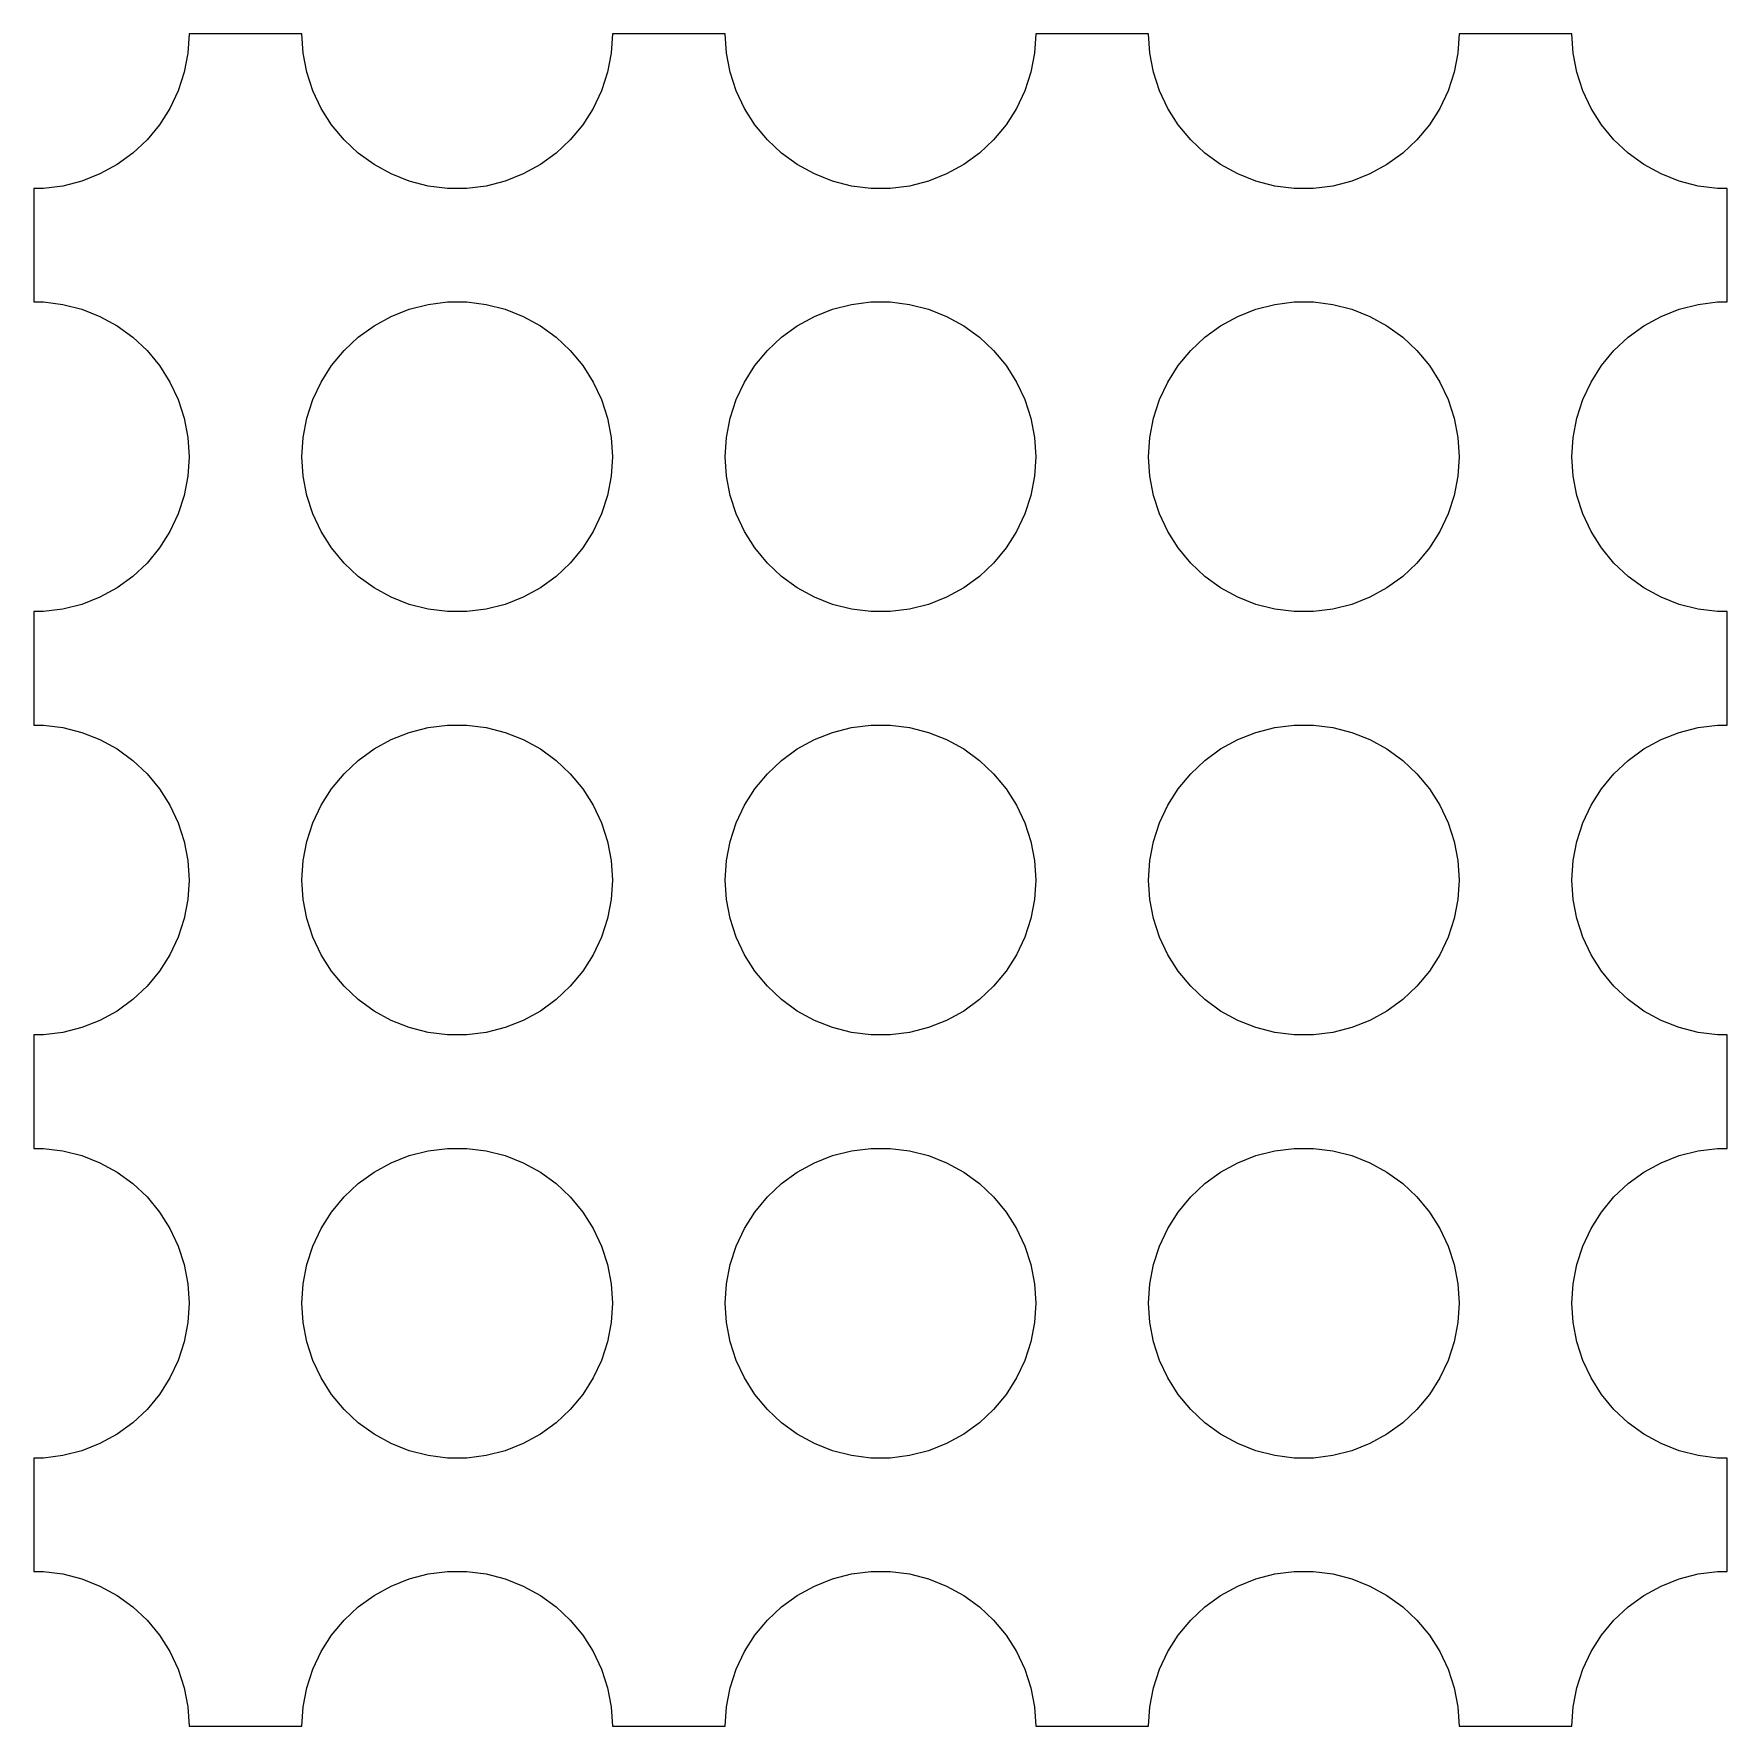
# Model space of a CAD drawing. Header units: metres. Extents: x -30 to 30, y -30 to 30.
import ezdxf

# ---------------------------------------------------------------- set-up
doc = ezdxf.new("R2010")
doc.units = ezdxf.units.M

msp = doc.modelspace()

# ---------------------------------------------------------------- linework, layer by layer
for p, q in [((-24.5006, 29.9901), (-24.5434, 29.3107)), ((-20.4994, 29.9901), (-24.5006, 29.9901)), ((-20.4566, 29.3107), (-20.4994, 29.9901)), ((-9.50061, 29.9901), (-9.54337, 29.3107)), ((-5.49937, 29.9901), (-9.50061, 29.9901)), ((-5.45662, 29.3107), (-5.49937, 29.9901)), ((5.49937, 29.9901), (5.45662, 29.3107)), ((9.50061, 29.9901), (5.49937, 29.9901)), ((9.54337, 29.3107), (9.50061, 29.9901)), ((20.4994, 29.9901), (20.4566, 29.3107)), ((24.5006, 29.9901), (20.4994, 29.9901)), ((24.5434, 29.3107), (24.5006, 29.9901)), ((-24.5434, 29.3107), (-24.6728, 28.6322)), ((-20.3272, 28.6322), (-20.4566, 29.3107)), ((-9.54337, 29.3107), (-9.67279, 28.6322)), ((-5.32719, 28.6322), (-5.45662, 29.3107)), ((5.45662, 29.3107), (5.32719, 28.6322)), ((9.67279, 28.6322), (9.54337, 29.3107)), ((20.4566, 29.3107), (20.3272, 28.6322)), ((24.6728, 28.6322), (24.5434, 29.3107)), ((-24.6728, 28.6322), (-24.8862, 27.9753)), ((-20.1138, 27.9753), (-20.3272, 28.6322)), ((-9.67279, 28.6322), (-9.88622, 27.9753)), ((-5.11377, 27.9753), (-5.32719, 28.6322)), ((5.32719, 28.6322), (5.11377, 27.9753)), ((9.88622, 27.9753), (9.67279, 28.6322)), ((20.3272, 28.6322), (20.1138, 27.9753)), ((24.8862, 27.9753), (24.6728, 28.6322)), ((-24.8862, 27.9753), (-25.1803, 27.3503)), ((-19.8197, 27.3503), (-20.1138, 27.9753)), ((-9.88622, 27.9753), (-10.1803, 27.3503)), ((-4.81967, 27.3503), (-5.11377, 27.9753)), ((5.11377, 27.9753), (4.81967, 27.3503)), ((10.1803, 27.3503), (9.88622, 27.9753)), ((20.1138, 27.9753), (19.8197, 27.3503)), ((25.1803, 27.3503), (24.8862, 27.9753)), ((-25.1803, 27.3503), (-25.5504, 26.7672)), ((-19.4496, 26.7672), (-19.8197, 27.3503)), ((-10.1803, 27.3503), (-10.5504, 26.7672)), ((-4.44958, 26.7672), (-4.81967, 27.3503)), ((4.81967, 27.3503), (4.44958, 26.7672)), ((10.5504, 26.7672), (10.1803, 27.3503)), ((19.8197, 27.3503), (19.4496, 26.7672)), ((25.5504, 26.7672), (25.1803, 27.3503)), ((-25.5504, 26.7672), (-25.9907, 26.235)), ((-19.0093, 26.235), (-19.4496, 26.7672)), ((-10.5504, 26.7672), (-10.9907, 26.235)), ((-4.00932, 26.235), (-4.44958, 26.7672)), ((4.44958, 26.7672), (4.00932, 26.235)), ((10.9907, 26.235), (10.5504, 26.7672)), ((19.4496, 26.7672), (19.0093, 26.235)), ((25.9907, 26.235), (25.5504, 26.7672)), ((-25.9907, 26.235), (-26.4942, 25.7622)), ((-18.5058, 25.7622), (-19.0093, 26.235)), ((-10.9907, 26.235), (-11.4942, 25.7622)), ((-3.50583, 25.7622), (-4.00932, 26.235)), ((4.00932, 26.235), (3.50583, 25.7622)), ((11.4942, 25.7622), (10.9907, 26.235)), ((19.0093, 26.235), (18.5058, 25.7622)), ((26.4942, 25.7622), (25.9907, 26.235)), ((-27.0529, 25.3562), (-27.6582, 25.0234)), ((-26.4942, 25.7622), (-27.0529, 25.3562)), ((-17.947, 25.3562), (-18.5058, 25.7622)), ((-17.3418, 25.0234), (-17.947, 25.3562)), ((-12.0529, 25.3562), (-12.6582, 25.0234)), ((-11.4942, 25.7622), (-12.0529, 25.3562)), ((-2.94704, 25.3562), (-3.50583, 25.7622)), ((-2.34178, 25.0234), (-2.94704, 25.3562)), ((2.94704, 25.3562), (2.34178, 25.0234)), ((3.50583, 25.7622), (2.94704, 25.3562)), ((12.0529, 25.3562), (11.4942, 25.7622)), ((12.6582, 25.0234), (12.0529, 25.3562)), ((17.947, 25.3562), (17.3418, 25.0234)), ((18.5058, 25.7622), (17.947, 25.3562)), ((27.0529, 25.3562), (26.4942, 25.7622)), ((27.6582, 25.0234), (27.0529, 25.3562)), ((-28.3004, 24.7692), (-28.9694, 24.5974)), ((-27.6582, 25.0234), (-28.3004, 24.7692)), ((-16.6996, 24.7692), (-17.3418, 25.0234)), ((-16.0306, 24.5974), (-16.6996, 24.7692)), ((-13.3004, 24.7692), (-13.9694, 24.5974)), ((-12.6582, 25.0234), (-13.3004, 24.7692)), ((-1.69958, 24.7692), (-2.34178, 25.0234)), ((-1.03059, 24.5974), (-1.69958, 24.7692)), ((1.69958, 24.7692), (1.03059, 24.5974)), ((2.34178, 25.0234), (1.69958, 24.7692)), ((13.3004, 24.7692), (12.6582, 25.0234)), ((13.9694, 24.5974), (13.3004, 24.7692)), ((16.6996, 24.7692), (16.0306, 24.5974)), ((17.3418, 25.0234), (16.6996, 24.7692)), ((28.3004, 24.7692), (27.6582, 25.0234)), ((28.9694, 24.5974), (28.3004, 24.7692)), ((-29.6546, 24.5108), (-30, 24.5108)), ((-30, 24.5108), (-30, 20.4891)), ((-28.9694, 24.5974), (-29.6546, 24.5108)), ((-15.3453, 24.5108), (-16.0306, 24.5974)), ((-14.6546, 24.5108), (-15.3453, 24.5108)), ((-13.9694, 24.5974), (-14.6546, 24.5108)), ((-0.34534, 24.5108), (-1.03059, 24.5974)), ((0.34534, 24.5108), (-0.34534, 24.5108)), ((1.03059, 24.5974), (0.34534, 24.5108)), ((14.6546, 24.5108), (13.9694, 24.5974)), ((15.3453, 24.5108), (14.6546, 24.5108)), ((16.0306, 24.5974), (15.3453, 24.5108)), ((29.6546, 24.5108), (28.9694, 24.5974)), ((30, 24.5108), (29.6546, 24.5108)), ((30, 20.4891), (30, 24.5108)), ((-30, 20.4891), (-29.6546, 20.4891)), ((-29.6546, 20.4891), (-28.9694, 20.4026)), ((-28.9694, 20.4026), (-28.3004, 20.2308)), ((-16.6996, 20.2308), (-16.0306, 20.4026)), ((-16.0306, 20.4026), (-15.3453, 20.4891)), ((-15.3453, 20.4891), (-14.6546, 20.4891)), ((-14.6546, 20.4891), (-13.9694, 20.4026)), ((-13.9694, 20.4026), (-13.3004, 20.2308)), ((-1.69958, 20.2308), (-1.03059, 20.4026)), ((-1.03059, 20.4026), (-0.34534, 20.4891)), ((-0.34534, 20.4891), (0.34534, 20.4891)), ((0.34534, 20.4891), (1.03059, 20.4026)), ((1.03059, 20.4026), (1.69958, 20.2308)), ((13.3004, 20.2308), (13.9694, 20.4026)), ((13.9694, 20.4026), (14.6546, 20.4891)), ((14.6546, 20.4891), (15.3453, 20.4891)), ((15.3453, 20.4891), (16.0306, 20.4026)), ((16.0306, 20.4026), (16.6996, 20.2308)), ((28.3004, 20.2308), (28.9694, 20.4026)), ((28.9694, 20.4026), (29.6546, 20.4891)), ((29.6546, 20.4891), (30, 20.4891)), ((-28.3004, 20.2308), (-27.6582, 19.9765)), ((-27.6582, 19.9765), (-27.0529, 19.6438)), ((-17.947, 19.6438), (-17.3418, 19.9765)), ((-17.3418, 19.9765), (-16.6996, 20.2308)), ((-13.3004, 20.2308), (-12.6582, 19.9765)), ((-12.6582, 19.9765), (-12.0529, 19.6438)), ((-2.94704, 19.6438), (-2.34178, 19.9765)), ((-2.34178, 19.9765), (-1.69958, 20.2308)), ((1.69958, 20.2308), (2.34178, 19.9765)), ((2.34178, 19.9765), (2.94704, 19.6438)), ((12.0529, 19.6438), (12.6582, 19.9765)), ((12.6582, 19.9765), (13.3004, 20.2308)), ((16.6996, 20.2308), (17.3418, 19.9765)), ((17.3418, 19.9765), (17.947, 19.6438)), ((27.0529, 19.6438), (27.6582, 19.9765)), ((27.6582, 19.9765), (28.3004, 20.2308)), ((-27.0529, 19.6438), (-26.4942, 19.2378)), ((-26.4942, 19.2378), (-25.9907, 18.765)), ((-19.0093, 18.765), (-18.5058, 19.2378)), ((-18.5058, 19.2378), (-17.947, 19.6438)), ((-12.0529, 19.6438), (-11.4942, 19.2378)), ((-11.4942, 19.2378), (-10.9907, 18.765)), ((-4.00932, 18.765), (-3.50583, 19.2378)), ((-3.50583, 19.2378), (-2.94704, 19.6438)), ((2.94704, 19.6438), (3.50583, 19.2378)), ((3.50583, 19.2378), (4.00932, 18.765)), ((10.9907, 18.765), (11.4942, 19.2378)), ((11.4942, 19.2378), (12.0529, 19.6438)), ((17.947, 19.6438), (18.5058, 19.2378)), ((18.5058, 19.2378), (19.0093, 18.765)), ((25.9907, 18.765), (26.4942, 19.2378)), ((26.4942, 19.2378), (27.0529, 19.6438)), ((-25.9907, 18.765), (-25.5504, 18.2328)), ((-19.4496, 18.2328), (-19.0093, 18.765)), ((-10.9907, 18.765), (-10.5504, 18.2328)), ((-4.44958, 18.2328), (-4.00932, 18.765)), ((4.00932, 18.765), (4.44958, 18.2328)), ((10.5504, 18.2328), (10.9907, 18.765)), ((19.0093, 18.765), (19.4496, 18.2328)), ((25.5504, 18.2328), (25.9907, 18.765)), ((-25.5504, 18.2328), (-25.1803, 17.6496)), ((-19.8197, 17.6496), (-19.4496, 18.2328)), ((-10.5504, 18.2328), (-10.1803, 17.6496)), ((-4.81967, 17.6496), (-4.44958, 18.2328)), ((4.44958, 18.2328), (4.81967, 17.6496)), ((10.1803, 17.6496), (10.5504, 18.2328)), ((19.4496, 18.2328), (19.8197, 17.6496)), ((25.1803, 17.6496), (25.5504, 18.2328)), ((-25.1803, 17.6496), (-24.8862, 17.0247)), ((-20.1138, 17.0247), (-19.8197, 17.6496)), ((-10.1803, 17.6496), (-9.88622, 17.0247)), ((-5.11377, 17.0247), (-4.81967, 17.6496)), ((4.81967, 17.6496), (5.11377, 17.0247)), ((9.88622, 17.0247), (10.1803, 17.6496)), ((19.8197, 17.6496), (20.1138, 17.0247)), ((24.8862, 17.0247), (25.1803, 17.6496)), ((-24.8862, 17.0247), (-24.6728, 16.3678)), ((-20.3272, 16.3678), (-20.1138, 17.0247)), ((-9.88622, 17.0247), (-9.67279, 16.3678)), ((-5.32719, 16.3678), (-5.11377, 17.0247)), ((5.11377, 17.0247), (5.32719, 16.3678)), ((9.67279, 16.3678), (9.88622, 17.0247)), ((20.1138, 17.0247), (20.3272, 16.3678)), ((24.6728, 16.3678), (24.8862, 17.0247)), ((-24.6728, 16.3678), (-24.5434, 15.6893)), ((-20.4566, 15.6893), (-20.3272, 16.3678)), ((-9.67279, 16.3678), (-9.54337, 15.6893)), ((-5.45662, 15.6893), (-5.32719, 16.3678)), ((5.32719, 16.3678), (5.45662, 15.6893)), ((9.54337, 15.6893), (9.67279, 16.3678)), ((20.3272, 16.3678), (20.4566, 15.6893)), ((24.5434, 15.6893), (24.6728, 16.3678)), ((-24.5434, 15.6893), (-24.5, 15)), ((-20.5, 15), (-20.4566, 15.6893)), ((-9.54337, 15.6893), (-9.5, 15)), ((-5.5, 15), (-5.45662, 15.6893)), ((5.45662, 15.6893), (5.5, 15)), ((9.5, 15), (9.54337, 15.6893)), ((20.4566, 15.6893), (20.5, 15)), ((24.5, 15), (24.5434, 15.6893)), ((-24.5, 15), (-24.5434, 14.3107)), ((-20.4566, 14.3107), (-20.5, 15)), ((-9.5, 15), (-9.54337, 14.3107)), ((-5.45662, 14.3107), (-5.5, 15)), ((5.5, 15), (5.45662, 14.3107)), ((9.54337, 14.3107), (9.5, 15)), ((20.5, 15), (20.4566, 14.3107)), ((24.5434, 14.3107), (24.5, 15)), ((-24.5434, 14.3107), (-24.6728, 13.6322)), ((-20.3272, 13.6322), (-20.4566, 14.3107)), ((-9.54337, 14.3107), (-9.67279, 13.6322)), ((-5.32719, 13.6322), (-5.45662, 14.3107)), ((5.45662, 14.3107), (5.32719, 13.6322)), ((9.67279, 13.6322), (9.54337, 14.3107)), ((20.4566, 14.3107), (20.3272, 13.6322)), ((24.6728, 13.6322), (24.5434, 14.3107)), ((-24.6728, 13.6322), (-24.8862, 12.9753)), ((-20.1138, 12.9753), (-20.3272, 13.6322)), ((-9.67279, 13.6322), (-9.88622, 12.9753)), ((-5.11377, 12.9753), (-5.32719, 13.6322)), ((5.32719, 13.6322), (5.11377, 12.9753)), ((9.88622, 12.9753), (9.67279, 13.6322)), ((20.3272, 13.6322), (20.1138, 12.9753)), ((24.8862, 12.9753), (24.6728, 13.6322)), ((-24.8862, 12.9753), (-25.1803, 12.3503)), ((-19.8197, 12.3503), (-20.1138, 12.9753)), ((-9.88622, 12.9753), (-10.1803, 12.3503)), ((-4.81967, 12.3503), (-5.11377, 12.9753)), ((5.11377, 12.9753), (4.81967, 12.3503)), ((10.1803, 12.3503), (9.88622, 12.9753)), ((20.1138, 12.9753), (19.8197, 12.3503)), ((25.1803, 12.3503), (24.8862, 12.9753)), ((-25.1803, 12.3503), (-25.5504, 11.7672)), ((-19.4496, 11.7672), (-19.8197, 12.3503)), ((-10.1803, 12.3503), (-10.5504, 11.7672)), ((-4.44958, 11.7672), (-4.81967, 12.3503)), ((4.81967, 12.3503), (4.44958, 11.7672)), ((10.5504, 11.7672), (10.1803, 12.3503)), ((19.8197, 12.3503), (19.4496, 11.7672)), ((25.5504, 11.7672), (25.1803, 12.3503)), ((-25.5504, 11.7672), (-25.9907, 11.235)), ((-19.0093, 11.235), (-19.4496, 11.7672)), ((-10.5504, 11.7672), (-10.9907, 11.235)), ((-4.00932, 11.235), (-4.44958, 11.7672)), ((4.44958, 11.7672), (4.00932, 11.235)), ((10.9907, 11.235), (10.5504, 11.7672)), ((19.4496, 11.7672), (19.0093, 11.235)), ((25.9907, 11.235), (25.5504, 11.7672)), ((-25.9907, 11.235), (-26.4942, 10.7622)), ((-18.5058, 10.7622), (-19.0093, 11.235)), ((-10.9907, 11.235), (-11.4942, 10.7622)), ((-3.50583, 10.7622), (-4.00932, 11.235)), ((4.00932, 11.235), (3.50583, 10.7622)), ((11.4942, 10.7622), (10.9907, 11.235)), ((19.0093, 11.235), (18.5058, 10.7622)), ((26.4942, 10.7622), (25.9907, 11.235)), ((-27.0529, 10.3562), (-27.6582, 10.0234)), ((-26.4942, 10.7622), (-27.0529, 10.3562)), ((-17.947, 10.3562), (-18.5058, 10.7622)), ((-17.3418, 10.0234), (-17.947, 10.3562)), ((-12.0529, 10.3562), (-12.6582, 10.0234)), ((-11.4942, 10.7622), (-12.0529, 10.3562)), ((-2.94704, 10.3562), (-3.50583, 10.7622)), ((-2.34178, 10.0234), (-2.94704, 10.3562)), ((2.94704, 10.3562), (2.34178, 10.0234)), ((3.50583, 10.7622), (2.94704, 10.3562)), ((12.0529, 10.3562), (11.4942, 10.7622)), ((12.6582, 10.0234), (12.0529, 10.3562)), ((17.947, 10.3562), (17.3418, 10.0234)), ((18.5058, 10.7622), (17.947, 10.3562)), ((27.0529, 10.3562), (26.4942, 10.7622)), ((27.6582, 10.0234), (27.0529, 10.3562)), ((-28.3004, 9.76918), (-28.9694, 9.59741)), ((-27.6582, 10.0234), (-28.3004, 9.76918)), ((-16.6996, 9.76918), (-17.3418, 10.0234)), ((-16.0306, 9.59741), (-16.6996, 9.76918)), ((-13.3004, 9.76918), (-13.9694, 9.59741)), ((-12.6582, 10.0234), (-13.3004, 9.76918)), ((-1.69958, 9.76918), (-2.34178, 10.0234)), ((-1.03059, 9.59741), (-1.69958, 9.76918)), ((1.69958, 9.76918), (1.03059, 9.59741)), ((2.34178, 10.0234), (1.69958, 9.76918)), ((13.3004, 9.76918), (12.6582, 10.0234)), ((13.9694, 9.59741), (13.3004, 9.76918)), ((16.6996, 9.76918), (16.0306, 9.59741)), ((17.3418, 10.0234), (16.6996, 9.76918)), ((28.3004, 9.76918), (27.6582, 10.0234)), ((28.9694, 9.59741), (28.3004, 9.76918)), ((-29.6546, 9.51085), (-30, 9.51085)), ((-30, 9.51085), (-30, 5.48914)), ((-28.9694, 9.59741), (-29.6546, 9.51085)), ((-15.3453, 9.51085), (-16.0306, 9.59741)), ((-14.6546, 9.51085), (-15.3453, 9.51085)), ((-13.9694, 9.59741), (-14.6546, 9.51085)), ((-0.34534, 9.51085), (-1.03059, 9.59741)), ((0.34534, 9.51085), (-0.34534, 9.51085)), ((1.03059, 9.59741), (0.34534, 9.51085)), ((14.6546, 9.51085), (13.9694, 9.59741)), ((15.3453, 9.51085), (14.6546, 9.51085)), ((16.0306, 9.59741), (15.3453, 9.51085)), ((29.6546, 9.51085), (28.9694, 9.59741)), ((30, 9.51085), (29.6546, 9.51085)), ((30, 5.48914), (30, 9.51085)), ((-30, 5.48914), (-29.6546, 5.48914)), ((-29.6546, 5.48914), (-28.9694, 5.40257)), ((-28.9694, 5.40257), (-28.3004, 5.2308)), ((-16.6996, 5.2308), (-16.0306, 5.40257)), ((-16.0306, 5.40257), (-15.3453, 5.48914)), ((-15.3453, 5.48914), (-14.6546, 5.48914)), ((-14.6546, 5.48914), (-13.9694, 5.40257)), ((-13.9694, 5.40257), (-13.3004, 5.2308)), ((-1.69958, 5.2308), (-1.03059, 5.40257)), ((-1.03059, 5.40257), (-0.34534, 5.48914)), ((-0.34534, 5.48914), (0.34534, 5.48914)), ((0.34534, 5.48914), (1.03059, 5.40257)), ((1.03059, 5.40257), (1.69958, 5.2308)), ((13.3004, 5.2308), (13.9694, 5.40257)), ((13.9694, 5.40257), (14.6546, 5.48914)), ((14.6546, 5.48914), (15.3453, 5.48914)), ((15.3453, 5.48914), (16.0306, 5.40257)), ((16.0306, 5.40257), (16.6996, 5.2308)), ((28.3004, 5.2308), (28.9694, 5.40257)), ((28.9694, 5.40257), (29.6546, 5.48914)), ((29.6546, 5.48914), (30, 5.48914)), ((-28.3004, 5.2308), (-27.6582, 4.97655)), ((-27.6582, 4.97655), (-27.0529, 4.6438)), ((-17.947, 4.6438), (-17.3418, 4.97655)), ((-17.3418, 4.97655), (-16.6996, 5.2308)), ((-13.3004, 5.2308), (-12.6582, 4.97655)), ((-12.6582, 4.97655), (-12.0529, 4.6438)), ((-2.94704, 4.6438), (-2.34178, 4.97655)), ((-2.34178, 4.97655), (-1.69958, 5.2308)), ((1.69958, 5.2308), (2.34178, 4.97655)), ((2.34178, 4.97655), (2.94704, 4.6438)), ((12.0529, 4.6438), (12.6582, 4.97655)), ((12.6582, 4.97655), (13.3004, 5.2308)), ((16.6996, 5.2308), (17.3418, 4.97655)), ((17.3418, 4.97655), (17.947, 4.6438)), ((27.0529, 4.6438), (27.6582, 4.97655)), ((27.6582, 4.97655), (28.3004, 5.2308)), ((-27.0529, 4.6438), (-26.4942, 4.23781)), ((-26.4942, 4.23781), (-25.9907, 3.765)), ((-19.0093, 3.765), (-18.5058, 4.23781)), ((-18.5058, 4.23781), (-17.947, 4.6438)), ((-12.0529, 4.6438), (-11.4942, 4.23781)), ((-11.4942, 4.23781), (-10.9907, 3.765)), ((-4.00932, 3.765), (-3.50583, 4.23781)), ((-3.50583, 4.23781), (-2.94704, 4.6438)), ((2.94704, 4.6438), (3.50583, 4.23781)), ((3.50583, 4.23781), (4.00932, 3.765)), ((10.9907, 3.765), (11.4942, 4.23781)), ((11.4942, 4.23781), (12.0529, 4.6438)), ((17.947, 4.6438), (18.5058, 4.23781)), ((18.5058, 4.23781), (19.0093, 3.765)), ((25.9907, 3.765), (26.4942, 4.23781)), ((26.4942, 4.23781), (27.0529, 4.6438)), ((-25.9907, 3.765), (-25.5504, 3.23282)), ((-19.4496, 3.23282), (-19.0093, 3.765)), ((-10.9907, 3.765), (-10.5504, 3.23282)), ((-4.44958, 3.23282), (-4.00932, 3.765)), ((4.00932, 3.765), (4.44958, 3.23282)), ((10.5504, 3.23282), (10.9907, 3.765)), ((19.0093, 3.765), (19.4496, 3.23282)), ((25.5504, 3.23282), (25.9907, 3.765)), ((-25.5504, 3.23282), (-25.1803, 2.64964)), ((-19.8197, 2.64964), (-19.4496, 3.23282)), ((-10.5504, 3.23282), (-10.1803, 2.64964)), ((-4.81967, 2.64964), (-4.44958, 3.23282)), ((4.44958, 3.23282), (4.81967, 2.64964)), ((10.1803, 2.64964), (10.5504, 3.23282)), ((19.4496, 3.23282), (19.8197, 2.64964)), ((25.1803, 2.64964), (25.5504, 3.23282)), ((-25.1803, 2.64964), (-24.8862, 2.02467)), ((-20.1138, 2.02467), (-19.8197, 2.64964)), ((-10.1803, 2.64964), (-9.88622, 2.02467)), ((-5.11377, 2.02467), (-4.81967, 2.64964)), ((4.81967, 2.64964), (5.11377, 2.02467)), ((9.88622, 2.02467), (10.1803, 2.64964)), ((19.8197, 2.64964), (20.1138, 2.02467)), ((24.8862, 2.02467), (25.1803, 2.64964)), ((-24.8862, 2.02467), (-24.6728, 1.36778)), ((-20.3272, 1.36778), (-20.1138, 2.02467)), ((-9.88622, 2.02467), (-9.67279, 1.36778)), ((-5.32719, 1.36778), (-5.11377, 2.02467)), ((5.11377, 2.02467), (5.32719, 1.36778)), ((9.67279, 1.36778), (9.88622, 2.02467)), ((20.1138, 2.02467), (20.3272, 1.36778)), ((24.6728, 1.36778), (24.8862, 2.02467)), ((-24.6728, 1.36778), (-24.5434, 0.68933)), ((-20.4566, 0.68933), (-20.3272, 1.36778)), ((-9.67279, 1.36778), (-9.54337, 0.68933)), ((-5.45662, 0.68933), (-5.32719, 1.36778)), ((5.32719, 1.36778), (5.45662, 0.68933)), ((9.54337, 0.68933), (9.67279, 1.36778)), ((20.3272, 1.36778), (20.4566, 0.68933)), ((24.5434, 0.68933), (24.6728, 1.36778)), ((-24.5434, 0.68933), (-24.5, 0)), ((-20.5, 0), (-20.4566, 0.68933)), ((-9.54337, 0.68933), (-9.5, 0)), ((-5.5, 0), (-5.45662, 0.68933)), ((5.45662, 0.68933), (5.5, 0)), ((9.5, 0), (9.54337, 0.68933)), ((20.4566, 0.68933), (20.5, 0)), ((24.5, 0), (24.5434, 0.68933)), ((-24.5, 0), (-24.5434, -0.68933)), ((-20.4566, -0.68933), (-20.5, 0)), ((-9.5, 0), (-9.54337, -0.68933)), ((-5.45662, -0.68933), (-5.5, 0)), ((5.5, 0), (5.45662, -0.68933)), ((9.54337, -0.68933), (9.5, 0)), ((20.5, 0), (20.4566, -0.68933)), ((24.5434, -0.68933), (24.5, 0)), ((-24.5434, -0.68933), (-24.6728, -1.36778)), ((-20.3272, -1.36778), (-20.4566, -0.68933)), ((-9.54337, -0.68933), (-9.67279, -1.36778)), ((-5.32719, -1.36778), (-5.45662, -0.68933)), ((5.45662, -0.68933), (5.32719, -1.36778)), ((9.67279, -1.36778), (9.54337, -0.68933)), ((20.4566, -0.68933), (20.3272, -1.36778)), ((24.6728, -1.36778), (24.5434, -0.68933)), ((-24.6728, -1.36778), (-24.8862, -2.02467)), ((-20.1138, -2.02467), (-20.3272, -1.36778)), ((-9.67279, -1.36778), (-9.88622, -2.02467)), ((-5.11377, -2.02467), (-5.32719, -1.36778)), ((5.32719, -1.36778), (5.11377, -2.02467)), ((9.88622, -2.02467), (9.67279, -1.36778)), ((20.3272, -1.36778), (20.1138, -2.02467)), ((24.8862, -2.02467), (24.6728, -1.36778)), ((-24.8862, -2.02467), (-25.1803, -2.64964)), ((-19.8197, -2.64964), (-20.1138, -2.02467)), ((-9.88622, -2.02467), (-10.1803, -2.64964)), ((-4.81967, -2.64964), (-5.11377, -2.02467)), ((5.11377, -2.02467), (4.81967, -2.64964)), ((10.1803, -2.64964), (9.88622, -2.02467)), ((20.1138, -2.02467), (19.8197, -2.64964)), ((25.1803, -2.64964), (24.8862, -2.02467)), ((-25.1803, -2.64964), (-25.5504, -3.23282)), ((-19.4496, -3.23282), (-19.8197, -2.64964)), ((-10.1803, -2.64964), (-10.5504, -3.23282)), ((-4.44958, -3.23282), (-4.81967, -2.64964)), ((4.81967, -2.64964), (4.44958, -3.23282)), ((10.5504, -3.23282), (10.1803, -2.64964)), ((19.8197, -2.64964), (19.4496, -3.23282)), ((25.5504, -3.23282), (25.1803, -2.64964)), ((-25.5504, -3.23282), (-25.9907, -3.765)), ((-19.0093, -3.765), (-19.4496, -3.23282)), ((-10.5504, -3.23282), (-10.9907, -3.765)), ((-4.00932, -3.765), (-4.44958, -3.23282)), ((4.44958, -3.23282), (4.00932, -3.765)), ((10.9907, -3.765), (10.5504, -3.23282)), ((19.4496, -3.23282), (19.0093, -3.765)), ((25.9907, -3.765), (25.5504, -3.23282)), ((-25.9907, -3.765), (-26.4942, -4.23781)), ((-18.5058, -4.23781), (-19.0093, -3.765)), ((-10.9907, -3.765), (-11.4942, -4.23781)), ((-3.50583, -4.23781), (-4.00932, -3.765)), ((4.00932, -3.765), (3.50583, -4.23781)), ((11.4942, -4.23781), (10.9907, -3.765)), ((19.0093, -3.765), (18.5058, -4.23781)), ((26.4942, -4.23781), (25.9907, -3.765)), ((-27.0529, -4.6438), (-27.6582, -4.97655)), ((-26.4942, -4.23781), (-27.0529, -4.6438)), ((-17.947, -4.6438), (-18.5058, -4.23781)), ((-17.3418, -4.97655), (-17.947, -4.6438)), ((-12.0529, -4.6438), (-12.6582, -4.97655)), ((-11.4942, -4.23781), (-12.0529, -4.6438)), ((-2.94704, -4.6438), (-3.50583, -4.23781)), ((-2.34178, -4.97655), (-2.94704, -4.6438)), ((2.94704, -4.6438), (2.34178, -4.97655)), ((3.50583, -4.23781), (2.94704, -4.6438)), ((12.0529, -4.6438), (11.4942, -4.23781)), ((12.6582, -4.97655), (12.0529, -4.6438)), ((17.947, -4.6438), (17.3418, -4.97655)), ((18.5058, -4.23781), (17.947, -4.6438)), ((27.0529, -4.6438), (26.4942, -4.23781)), ((27.6582, -4.97655), (27.0529, -4.6438)), ((-28.3004, -5.2308), (-28.9694, -5.40257)), ((-27.6582, -4.97655), (-28.3004, -5.2308)), ((-16.6996, -5.2308), (-17.3418, -4.97655)), ((-16.0306, -5.40257), (-16.6996, -5.2308)), ((-13.3004, -5.2308), (-13.9694, -5.40257)), ((-12.6582, -4.97655), (-13.3004, -5.2308)), ((-1.69958, -5.2308), (-2.34178, -4.97655)), ((-1.03059, -5.40257), (-1.69958, -5.2308)), ((1.69958, -5.2308), (1.03059, -5.40257)), ((2.34178, -4.97655), (1.69958, -5.2308)), ((13.3004, -5.2308), (12.6582, -4.97655)), ((13.9694, -5.40257), (13.3004, -5.2308)), ((16.6996, -5.2308), (16.0306, -5.40257)), ((17.3418, -4.97655), (16.6996, -5.2308)), ((28.3004, -5.2308), (27.6582, -4.97655)), ((28.9694, -5.40257), (28.3004, -5.2308)), ((-29.6546, -5.48914), (-30, -5.48914)), ((-30, -5.48914), (-30, -9.51085)), ((-28.9694, -5.40257), (-29.6546, -5.48914)), ((-15.3453, -5.48914), (-16.0306, -5.40257)), ((-14.6546, -5.48914), (-15.3453, -5.48914)), ((-13.9694, -5.40257), (-14.6546, -5.48914)), ((-0.34534, -5.48914), (-1.03059, -5.40257)), ((0.34534, -5.48914), (-0.34534, -5.48914)), ((1.03059, -5.40257), (0.34534, -5.48914)), ((14.6546, -5.48914), (13.9694, -5.40257)), ((15.3453, -5.48914), (14.6546, -5.48914)), ((16.0306, -5.40257), (15.3453, -5.48914)), ((29.6546, -5.48914), (28.9694, -5.40257)), ((30, -5.48914), (29.6546, -5.48914)), ((30, -9.51085), (30, -5.48914)), ((-30, -9.51085), (-29.6546, -9.51085)), ((-29.6546, -9.51085), (-28.9694, -9.59741)), ((-28.9694, -9.59741), (-28.3004, -9.76918)), ((-16.6996, -9.76918), (-16.0306, -9.59741)), ((-16.0306, -9.59741), (-15.3453, -9.51085)), ((-15.3453, -9.51085), (-14.6546, -9.51085)), ((-14.6546, -9.51085), (-13.9694, -9.59741)), ((-13.9694, -9.59741), (-13.3004, -9.76918)), ((-1.69958, -9.76918), (-1.03059, -9.59741)), ((-1.03059, -9.59741), (-0.34534, -9.51085)), ((-0.34534, -9.51085), (0.34534, -9.51085)), ((0.34534, -9.51085), (1.03059, -9.59741)), ((1.03059, -9.59741), (1.69958, -9.76918)), ((13.3004, -9.76918), (13.9694, -9.59741)), ((13.9694, -9.59741), (14.6546, -9.51085)), ((14.6546, -9.51085), (15.3453, -9.51085)), ((15.3453, -9.51085), (16.0306, -9.59741)), ((16.0306, -9.59741), (16.6996, -9.76918)), ((28.3004, -9.76918), (28.9694, -9.59741)), ((28.9694, -9.59741), (29.6546, -9.51085)), ((29.6546, -9.51085), (30, -9.51085)), ((-28.3004, -9.76918), (-27.6582, -10.0234)), ((-27.6582, -10.0234), (-27.0529, -10.3562)), ((-17.947, -10.3562), (-17.3418, -10.0234)), ((-17.3418, -10.0234), (-16.6996, -9.76918)), ((-13.3004, -9.76918), (-12.6582, -10.0234)), ((-12.6582, -10.0234), (-12.0529, -10.3562)), ((-2.94704, -10.3562), (-2.34178, -10.0234)), ((-2.34178, -10.0234), (-1.69958, -9.76918)), ((1.69958, -9.76918), (2.34178, -10.0234)), ((2.34178, -10.0234), (2.94704, -10.3562)), ((12.0529, -10.3562), (12.6582, -10.0234)), ((12.6582, -10.0234), (13.3004, -9.76918)), ((16.6996, -9.76918), (17.3418, -10.0234)), ((17.3418, -10.0234), (17.947, -10.3562)), ((27.0529, -10.3562), (27.6582, -10.0234)), ((27.6582, -10.0234), (28.3004, -9.76918)), ((-27.0529, -10.3562), (-26.4942, -10.7622)), ((-26.4942, -10.7622), (-25.9907, -11.235)), ((-19.0093, -11.235), (-18.5058, -10.7622)), ((-18.5058, -10.7622), (-17.947, -10.3562)), ((-12.0529, -10.3562), (-11.4942, -10.7622)), ((-11.4942, -10.7622), (-10.9907, -11.235)), ((-4.00932, -11.235), (-3.50583, -10.7622)), ((-3.50583, -10.7622), (-2.94704, -10.3562)), ((2.94704, -10.3562), (3.50583, -10.7622)), ((3.50583, -10.7622), (4.00932, -11.235)), ((10.9907, -11.235), (11.4942, -10.7622)), ((11.4942, -10.7622), (12.0529, -10.3562)), ((17.947, -10.3562), (18.5058, -10.7622)), ((18.5058, -10.7622), (19.0093, -11.235)), ((25.9907, -11.235), (26.4942, -10.7622)), ((26.4942, -10.7622), (27.0529, -10.3562)), ((-25.9907, -11.235), (-25.5504, -11.7672)), ((-19.4496, -11.7672), (-19.0093, -11.235)), ((-10.9907, -11.235), (-10.5504, -11.7672)), ((-4.44958, -11.7672), (-4.00932, -11.235)), ((4.00932, -11.235), (4.44958, -11.7672)), ((10.5504, -11.7672), (10.9907, -11.235)), ((19.0093, -11.235), (19.4496, -11.7672)), ((25.5504, -11.7672), (25.9907, -11.235)), ((-25.5504, -11.7672), (-25.1803, -12.3503)), ((-19.8197, -12.3503), (-19.4496, -11.7672)), ((-10.5504, -11.7672), (-10.1803, -12.3503)), ((-4.81967, -12.3503), (-4.44958, -11.7672)), ((4.44958, -11.7672), (4.81967, -12.3503)), ((10.1803, -12.3503), (10.5504, -11.7672)), ((19.4496, -11.7672), (19.8197, -12.3503)), ((25.1803, -12.3503), (25.5504, -11.7672)), ((-25.1803, -12.3503), (-24.8862, -12.9753)), ((-20.1138, -12.9753), (-19.8197, -12.3503)), ((-10.1803, -12.3503), (-9.88622, -12.9753)), ((-5.11377, -12.9753), (-4.81967, -12.3503)), ((4.81967, -12.3503), (5.11377, -12.9753)), ((9.88622, -12.9753), (10.1803, -12.3503)), ((19.8197, -12.3503), (20.1138, -12.9753)), ((24.8862, -12.9753), (25.1803, -12.3503)), ((-24.8862, -12.9753), (-24.6728, -13.6322)), ((-20.3272, -13.6322), (-20.1138, -12.9753)), ((-9.88622, -12.9753), (-9.67279, -13.6322)), ((-5.32719, -13.6322), (-5.11377, -12.9753)), ((5.11377, -12.9753), (5.32719, -13.6322)), ((9.67279, -13.6322), (9.88622, -12.9753)), ((20.1138, -12.9753), (20.3272, -13.6322)), ((24.6728, -13.6322), (24.8862, -12.9753)), ((-24.6728, -13.6322), (-24.5434, -14.3107)), ((-20.4566, -14.3107), (-20.3272, -13.6322)), ((-9.67279, -13.6322), (-9.54337, -14.3107)), ((-5.45662, -14.3107), (-5.32719, -13.6322)), ((5.32719, -13.6322), (5.45662, -14.3107)), ((9.54337, -14.3107), (9.67279, -13.6322)), ((20.3272, -13.6322), (20.4566, -14.3107)), ((24.5434, -14.3107), (24.6728, -13.6322)), ((-24.5434, -14.3107), (-24.5, -15)), ((-20.5, -15), (-20.4566, -14.3107)), ((-9.54337, -14.3107), (-9.5, -15)), ((-5.5, -15), (-5.45662, -14.3107)), ((5.45662, -14.3107), (5.5, -15)), ((9.5, -15), (9.54337, -14.3107)), ((20.4566, -14.3107), (20.5, -15)), ((24.5, -15), (24.5434, -14.3107)), ((-24.5, -15), (-24.5434, -15.6893)), ((-20.4566, -15.6893), (-20.5, -15)), ((-9.5, -15), (-9.54337, -15.6893)), ((-5.45662, -15.6893), (-5.5, -15)), ((5.5, -15), (5.45662, -15.6893)), ((9.54337, -15.6893), (9.5, -15)), ((20.5, -15), (20.4566, -15.6893)), ((24.5434, -15.6893), (24.5, -15)), ((-24.5434, -15.6893), (-24.6728, -16.3678)), ((-20.3272, -16.3678), (-20.4566, -15.6893)), ((-9.54337, -15.6893), (-9.67279, -16.3678)), ((-5.32719, -16.3678), (-5.45662, -15.6893)), ((5.45662, -15.6893), (5.32719, -16.3678)), ((9.67279, -16.3678), (9.54337, -15.6893)), ((20.4566, -15.6893), (20.3272, -16.3678)), ((24.6728, -16.3678), (24.5434, -15.6893)), ((-24.6728, -16.3678), (-24.8862, -17.0247)), ((-20.1138, -17.0247), (-20.3272, -16.3678)), ((-9.67279, -16.3678), (-9.88622, -17.0247)), ((-5.11377, -17.0247), (-5.32719, -16.3678)), ((5.32719, -16.3678), (5.11377, -17.0247)), ((9.88622, -17.0247), (9.67279, -16.3678)), ((20.3272, -16.3678), (20.1138, -17.0247)), ((24.8862, -17.0247), (24.6728, -16.3678)), ((-24.8862, -17.0247), (-25.1803, -17.6496)), ((-19.8197, -17.6496), (-20.1138, -17.0247)), ((-9.88622, -17.0247), (-10.1803, -17.6496)), ((-4.81967, -17.6496), (-5.11377, -17.0247)), ((5.11377, -17.0247), (4.81967, -17.6496)), ((10.1803, -17.6496), (9.88622, -17.0247)), ((20.1138, -17.0247), (19.8197, -17.6496)), ((25.1803, -17.6496), (24.8862, -17.0247)), ((-25.1803, -17.6496), (-25.5504, -18.2328)), ((-19.4496, -18.2328), (-19.8197, -17.6496)), ((-10.1803, -17.6496), (-10.5504, -18.2328)), ((-4.44958, -18.2328), (-4.81967, -17.6496)), ((4.81967, -17.6496), (4.44958, -18.2328)), ((10.5504, -18.2328), (10.1803, -17.6496)), ((19.8197, -17.6496), (19.4496, -18.2328)), ((25.5504, -18.2328), (25.1803, -17.6496)), ((-25.5504, -18.2328), (-25.9907, -18.765)), ((-19.0093, -18.765), (-19.4496, -18.2328)), ((-10.5504, -18.2328), (-10.9907, -18.765)), ((-4.00932, -18.765), (-4.44958, -18.2328)), ((4.44958, -18.2328), (4.00932, -18.765)), ((10.9907, -18.765), (10.5504, -18.2328)), ((19.4496, -18.2328), (19.0093, -18.765)), ((25.9907, -18.765), (25.5504, -18.2328)), ((-25.9907, -18.765), (-26.4942, -19.2378)), ((-18.5058, -19.2378), (-19.0093, -18.765)), ((-10.9907, -18.765), (-11.4942, -19.2378)), ((-3.50583, -19.2378), (-4.00932, -18.765)), ((4.00932, -18.765), (3.50583, -19.2378)), ((11.4942, -19.2378), (10.9907, -18.765)), ((19.0093, -18.765), (18.5058, -19.2378)), ((26.4942, -19.2378), (25.9907, -18.765)), ((-27.0529, -19.6438), (-27.6582, -19.9765)), ((-26.4942, -19.2378), (-27.0529, -19.6438)), ((-17.947, -19.6438), (-18.5058, -19.2378)), ((-17.3418, -19.9765), (-17.947, -19.6438)), ((-12.0529, -19.6438), (-12.6582, -19.9765)), ((-11.4942, -19.2378), (-12.0529, -19.6438)), ((-2.94704, -19.6438), (-3.50583, -19.2378)), ((-2.34178, -19.9765), (-2.94704, -19.6438)), ((2.94704, -19.6438), (2.34178, -19.9765)), ((3.50583, -19.2378), (2.94704, -19.6438)), ((12.0529, -19.6438), (11.4942, -19.2378)), ((12.6582, -19.9765), (12.0529, -19.6438)), ((17.947, -19.6438), (17.3418, -19.9765)), ((18.5058, -19.2378), (17.947, -19.6438)), ((27.0529, -19.6438), (26.4942, -19.2378)), ((27.6582, -19.9765), (27.0529, -19.6438)), ((-28.3004, -20.2308), (-28.9694, -20.4026)), ((-27.6582, -19.9765), (-28.3004, -20.2308)), ((-16.6996, -20.2308), (-17.3418, -19.9765)), ((-16.0306, -20.4026), (-16.6996, -20.2308)), ((-13.3004, -20.2308), (-13.9694, -20.4026)), ((-12.6582, -19.9765), (-13.3004, -20.2308)), ((-1.69958, -20.2308), (-2.34178, -19.9765)), ((-1.03059, -20.4026), (-1.69958, -20.2308)), ((1.69958, -20.2308), (1.03059, -20.4026)), ((2.34178, -19.9765), (1.69958, -20.2308)), ((13.3004, -20.2308), (12.6582, -19.9765)), ((13.9694, -20.4026), (13.3004, -20.2308)), ((16.6996, -20.2308), (16.0306, -20.4026)), ((17.3418, -19.9765), (16.6996, -20.2308)), ((28.3004, -20.2308), (27.6582, -19.9765)), ((28.9694, -20.4026), (28.3004, -20.2308)), ((-29.6546, -20.4891), (-30, -20.4891)), ((-30, -20.4891), (-30, -24.5108)), ((-28.9694, -20.4026), (-29.6546, -20.4891)), ((-15.3453, -20.4891), (-16.0306, -20.4026)), ((-14.6546, -20.4891), (-15.3453, -20.4891)), ((-13.9694, -20.4026), (-14.6546, -20.4891)), ((-0.34534, -20.4891), (-1.03059, -20.4026)), ((0.34534, -20.4891), (-0.34534, -20.4891)), ((1.03059, -20.4026), (0.34534, -20.4891)), ((14.6546, -20.4891), (13.9694, -20.4026)), ((15.3453, -20.4891), (14.6546, -20.4891)), ((16.0306, -20.4026), (15.3453, -20.4891)), ((29.6546, -20.4891), (28.9694, -20.4026)), ((30, -20.4891), (29.6546, -20.4891)), ((30, -24.5108), (30, -20.4891)), ((-30, -24.5108), (-29.6546, -24.5108)), ((-29.6546, -24.5108), (-28.9694, -24.5974)), ((-28.9694, -24.5974), (-28.3004, -24.7692)), ((-16.6996, -24.7692), (-16.0306, -24.5974)), ((-16.0306, -24.5974), (-15.3453, -24.5108)), ((-15.3453, -24.5108), (-14.6546, -24.5108)), ((-14.6546, -24.5108), (-13.9694, -24.5974)), ((-13.9694, -24.5974), (-13.3004, -24.7692)), ((-1.69958, -24.7692), (-1.03059, -24.5974)), ((-1.03059, -24.5974), (-0.34534, -24.5108)), ((-0.34534, -24.5108), (0.34534, -24.5108)), ((0.34534, -24.5108), (1.03059, -24.5974)), ((1.03059, -24.5974), (1.69958, -24.7692)), ((13.3004, -24.7692), (13.9694, -24.5974)), ((13.9694, -24.5974), (14.6546, -24.5108)), ((14.6546, -24.5108), (15.3453, -24.5108)), ((15.3453, -24.5108), (16.0306, -24.5974)), ((16.0306, -24.5974), (16.6996, -24.7692)), ((28.3004, -24.7692), (28.9694, -24.5974)), ((28.9694, -24.5974), (29.6546, -24.5108)), ((29.6546, -24.5108), (30, -24.5108)), ((-28.3004, -24.7692), (-27.6582, -25.0234)), ((-27.6582, -25.0234), (-27.0529, -25.3562)), ((-17.947, -25.3562), (-17.3418, -25.0234)), ((-17.3418, -25.0234), (-16.6996, -24.7692)), ((-13.3004, -24.7692), (-12.6582, -25.0234)), ((-12.6582, -25.0234), (-12.0529, -25.3562)), ((-2.94704, -25.3562), (-2.34178, -25.0234)), ((-2.34178, -25.0234), (-1.69958, -24.7692)), ((1.69958, -24.7692), (2.34178, -25.0234)), ((2.34178, -25.0234), (2.94704, -25.3562)), ((12.0529, -25.3562), (12.6582, -25.0234)), ((12.6582, -25.0234), (13.3004, -24.7692)), ((16.6996, -24.7692), (17.3418, -25.0234)), ((17.3418, -25.0234), (17.947, -25.3562)), ((27.0529, -25.3562), (27.6582, -25.0234)), ((27.6582, -25.0234), (28.3004, -24.7692)), ((-27.0529, -25.3562), (-26.4942, -25.7622)), ((-26.4942, -25.7622), (-25.9907, -26.235)), ((-19.0093, -26.235), (-18.5058, -25.7622)), ((-18.5058, -25.7622), (-17.947, -25.3562)), ((-12.0529, -25.3562), (-11.4942, -25.7622)), ((-11.4942, -25.7622), (-10.9907, -26.235)), ((-4.00932, -26.235), (-3.50583, -25.7622)), ((-3.50583, -25.7622), (-2.94704, -25.3562)), ((2.94704, -25.3562), (3.50583, -25.7622)), ((3.50583, -25.7622), (4.00932, -26.235)), ((10.9907, -26.235), (11.4942, -25.7622)), ((11.4942, -25.7622), (12.0529, -25.3562)), ((17.947, -25.3562), (18.5058, -25.7622)), ((18.5058, -25.7622), (19.0093, -26.235)), ((25.9907, -26.235), (26.4942, -25.7622)), ((26.4942, -25.7622), (27.0529, -25.3562)), ((-25.9907, -26.235), (-25.5504, -26.7672)), ((-19.4496, -26.7672), (-19.0093, -26.235)), ((-10.9907, -26.235), (-10.5504, -26.7672)), ((-4.44958, -26.7672), (-4.00932, -26.235)), ((4.00932, -26.235), (4.44958, -26.7672)), ((10.5504, -26.7672), (10.9907, -26.235)), ((19.0093, -26.235), (19.4496, -26.7672)), ((25.5504, -26.7672), (25.9907, -26.235)), ((-25.5504, -26.7672), (-25.1803, -27.3503)), ((-19.8197, -27.3503), (-19.4496, -26.7672)), ((-10.5504, -26.7672), (-10.1803, -27.3503)), ((-4.81967, -27.3503), (-4.44958, -26.7672)), ((4.44958, -26.7672), (4.81967, -27.3503)), ((10.1803, -27.3503), (10.5504, -26.7672)), ((19.4496, -26.7672), (19.8197, -27.3503)), ((25.1803, -27.3503), (25.5504, -26.7672)), ((-25.1803, -27.3503), (-24.8862, -27.9753)), ((-20.1138, -27.9753), (-19.8197, -27.3503)), ((-10.1803, -27.3503), (-9.88622, -27.9753)), ((-5.11377, -27.9753), (-4.81967, -27.3503)), ((4.81967, -27.3503), (5.11377, -27.9753)), ((9.88622, -27.9753), (10.1803, -27.3503)), ((19.8197, -27.3503), (20.1138, -27.9753)), ((24.8862, -27.9753), (25.1803, -27.3503)), ((-24.8862, -27.9753), (-24.6728, -28.6322)), ((-20.3272, -28.6322), (-20.1138, -27.9753)), ((-9.88622, -27.9753), (-9.67279, -28.6322)), ((-5.32719, -28.6322), (-5.11377, -27.9753)), ((5.11377, -27.9753), (5.32719, -28.6322)), ((9.67279, -28.6322), (9.88622, -27.9753)), ((20.1138, -27.9753), (20.3272, -28.6322)), ((24.6728, -28.6322), (24.8862, -27.9753)), ((-24.6728, -28.6322), (-24.5434, -29.3107)), ((-20.4566, -29.3107), (-20.3272, -28.6322)), ((-9.67279, -28.6322), (-9.54337, -29.3107)), ((-5.45662, -29.3107), (-5.32719, -28.6322)), ((5.32719, -28.6322), (5.45662, -29.3107)), ((9.54337, -29.3107), (9.67279, -28.6322)), ((20.3272, -28.6322), (20.4566, -29.3107)), ((24.5434, -29.3107), (24.6728, -28.6322)), ((-24.5434, -29.3107), (-24.5006, -29.9901)), ((-20.4994, -29.9901), (-20.4566, -29.3107)), ((-9.54337, -29.3107), (-9.50061, -29.9901)), ((-5.49937, -29.9901), (-5.45662, -29.3107)), ((5.45662, -29.3107), (5.49937, -29.9901)), ((9.50061, -29.9901), (9.54337, -29.3107)), ((20.4566, -29.3107), (20.4994, -29.9901)), ((24.5006, -29.9901), (24.5434, -29.3107)), ((-24.5006, -29.9901), (-20.4994, -29.9901)), ((-9.50061, -29.9901), (-5.49937, -29.9901)), ((5.49937, -29.9901), (9.50061, -29.9901)), ((20.4994, -29.9901), (24.5006, -29.9901))]:
    msp.add_line(p, q)

doc.saveas('drawing.dxf')
